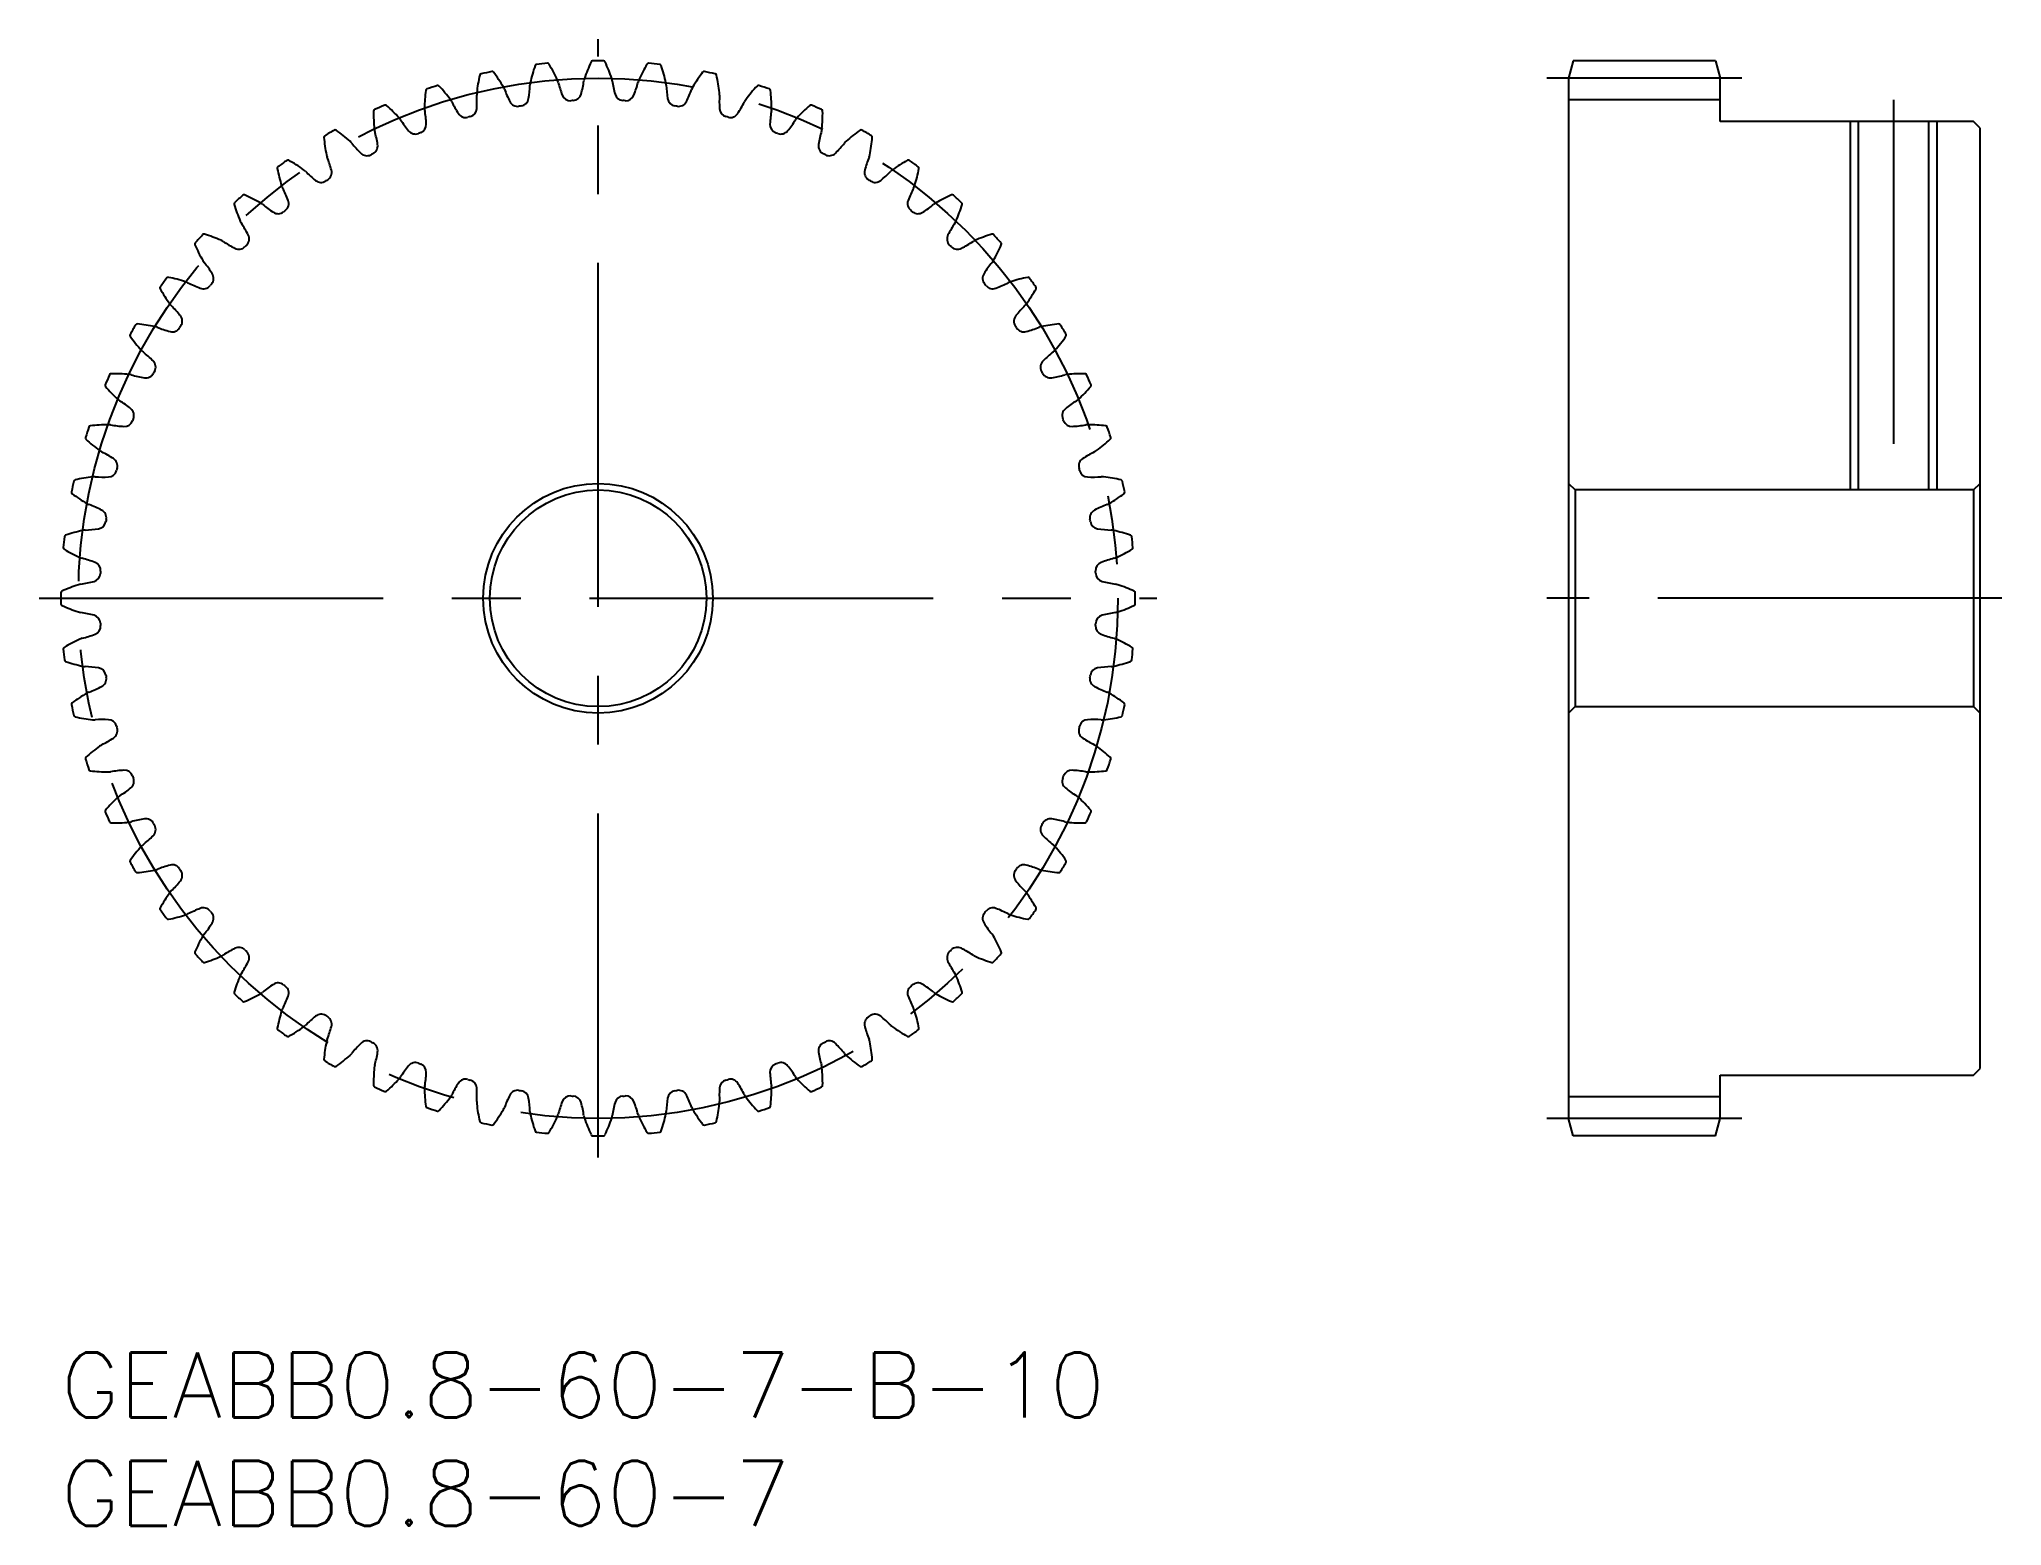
# Model space of a CAD drawing. Extents: x -1 to 89.6, y -8 to 60.6.
import ezdxf

# ---------------------------------------------------------------- set-up
doc = ezdxf.new("R2010")
doc.units = 0
doc.header["$LTSCALE"] = 0.5
doc.linetypes.add('CENTER', pattern=[50.8, 31.75, -6.35, 6.35, -6.35])
for name, color, linetype in [('MSM_CENTER', 1, 'CENTER'), ('MSM_CONTINUOUS', 7, 'CONTINUOUS'), ('MSM_NARROW', 5, 'CONTINUOUS'), ('MSM_PART_NUMBER', 7, 'CONTINUOUS')]:
    doc.layers.add(name, color=color, linetype=linetype)
doc.styles.get("Standard").update_dxf_attribs({"font": 'txt.shx', "height": 3, "bigfont": 'bigfont.shx'})

# ---------------------------------------------------------------- blocks, each defined once
blk = doc.blocks.new('*U2')
at = {"layer": 'MSM_PART_NUMBER'}
blk.add_text('GEABB0.8-60-7-B-10', height=3, dxfattribs=at).set_placement((0, -3))
blk = doc.blocks.new('*U3')
at = {"layer": 'MSM_PART_NUMBER'}
blk.add_text('GEABB0.8-60-7', height=3, dxfattribs=at).set_placement((0, -8))

msp = doc.modelspace()

# ---------------------------------------------------------------- linework, layer by layer
at = {"layer": 'MSM_CENTER'}
for p, q in [((24.8, 9), (24.8, 60.6)), ((77.6, 58.8), (68.6, 58.8)), ((84.6, 57.8), (84.6, 38.8)), ((-1, 34.8), (50.6, 34.8)), ((89.6, 34.8), (68.6, 34.8)), ((77.6, 10.8), (68.6, 10.8))]:
    msp.add_line(p, q, dxfattribs=at)
msp.add_circle((24.8, 34.8), 24, dxfattribs=at)
at = {"layer": 'MSM_CONTINUOUS'}
for p, q in [((69.814, 59.6), (69.6, 58.8)), ((76.386, 59.6), (69.814, 59.6)), ((76.386, 59.6), (76.6, 58.8)), ((69.6, 58.8), (69.6, 10.8)), ((76.6, 56.8), (76.6, 58.8)), ((76.6, 57.8), (69.6, 57.8)), ((88.3, 56.8), (76.6, 56.8)), ((82.979, 56.8), (82.979, 39.8)), ((86.221, 56.8), (86.221, 39.8)), ((88.6, 56.5), (88.3, 56.8)), ((88.6, 13.1), (88.6, 56.5)), ((69.6, 40.1), (69.9, 39.8)), ((88.3, 39.8), (88.6, 40.1)), ((69.9, 39.8), (69.9, 29.8)), ((88.3, 39.8), (69.9, 39.8)), ((88.3, 39.8), (88.3, 29.8)), ((69.9, 29.8), (69.6, 29.5)), ((69.9, 29.8), (88.3, 29.8)), ((88.6, 29.5), (88.3, 29.8)), ((76.6, 10.8), (76.6, 12.8)), ((76.6, 12.8), (88.3, 12.8)), ((88.3, 12.8), (88.6, 13.1)), ((76.6, 11.8), (69.6, 11.8)), ((69.814, 10), (69.6, 10.8)), ((76.386, 10), (69.814, 10)), ((76.386, 10), (76.6, 10.8))]:
    msp.add_line(p, q, dxfattribs=at)
for radius in [5.3, 5]:
    msp.add_circle((24.8, 34.8), radius, dxfattribs=at)
for centre, radius, start, end in [((26.649, 57.288), 7.5, 167.24789, 173.5), ((19.412, 58.926), 0.08, 102.58902, 167.24789), ((24.8, 34.8), 24.8, 101.41098, 102.58902), ((19.909, 59.031), 0.08, 36.75211, 101.41098), ((13.964, 54.592), 7.5, 30.5, 36.75211), ((28.99, 56.971), 7.5, 161.24789, 167.5), ((21.963, 59.357), 0.08, 96.58902, 161.24788), ((24.8, 34.8), 24.8, 95.41098, 96.58902), ((22.469, 59.41), 0.08, 30.75211, 95.41098), ((16.092, 55.616), 7.5, 24.5, 30.75211), ((31.284, 56.412), 7.5, 155.24789, 161.5), ((24.546, 59.519), 0.08, 90.58902, 155.24788), ((24.8, 34.8), 24.8, 89.41098, 90.58902), ((25.054, 59.519), 0.08, 24.75211, 89.41098), ((18.316, 56.412), 7.5, 18.5, 24.75211), ((33.508, 55.616), 7.5, 149.24789, 155.5), ((27.131, 59.41), 0.08, 84.58902, 149.24789), ((24.8, 34.8), 24.8, 83.41098, 84.58902), ((27.637, 59.357), 0.08, 18.75211, 83.41098), ((20.61, 56.971), 7.5, 12.5, 18.75211), ((35.636, 54.592), 7.5, 143.24789, 149.5), ((29.691, 59.031), 0.08, 78.58902, 143.24789), ((24.8, 34.8), 24.8, 77.41098, 78.58902), ((30.188, 58.926), 0.08, 12.75211, 77.41098), ((22.951, 57.288), 7.5, 6.5, 12.75211), ((24.288, 57.358), 7.5, 173.24789, 179.5), ((16.92, 58.23), 0.08, 108.58902, 173.24789), ((24.8, 34.8), 24.8, 107.41098, 108.58902), ((17.403, 58.387), 0.08, 42.75211, 107.41098), ((11.955, 53.351), 7.5, 36.5, 42.75211), ((19.856, 58.062), 0.662, 173.5, 183.35155), ((13.204, 57.679), 6, 357.31884, 3.28727), ((19.856, 58.062), 0.662, 20.64845, 30.5), ((26.088, 60.418), 6, 200.71273, 206.68116), ((15.659, 58.766), 6, 351.31884, 357.28727), ((22.314, 58.451), 0.662, 167.5, 177.35155), ((22.314, 58.451), 0.662, 14.64845, 24.5), ((28.758, 60.143), 6, 194.71273, 200.68116), ((23.519, 58.165), 0.4, 200.68116, 273.13759), ((23.631, 58.171), 0.4, 272.86242, 345.31884), ((18.214, 59.59), 6, 345.31884, 351.28727), ((24.8, 58.582), 0.662, 161.5, 171.35155), ((24.8, 58.582), 0.662, 8.64845, 18.5), ((31.386, 59.59), 6, 188.71273, 194.68116), ((25.969, 58.171), 0.4, 194.68116, 267.13759), ((26.081, 58.165), 0.4, 266.86238, 339.31884), ((20.842, 60.143), 6, 339.31884, 345.28727), ((27.286, 58.451), 0.662, 155.5, 165.35155), ((27.286, 58.451), 0.662, 2.64845, 12.5), ((33.941, 58.766), 6, 182.71273, 188.68116), ((23.512, 60.418), 6, 333.31884, 339.28727), ((29.744, 58.062), 0.662, 149.5, 159.35155), ((36.396, 57.679), 6, 176.71273, 182.68116), ((29.744, 58.062), 0.662, 356.64845, 6.5), ((37.645, 53.351), 7.5, 137.24789, 143.5), ((32.197, 58.387), 0.08, 72.58902, 137.24789), ((24.8, 34.8), 24.8, 71.41098, 72.58902), ((32.68, 58.23), 0.08, 6.75211, 71.41098), ((25.312, 57.358), 7.5, 0.5, 6.75211), ((21.933, 57.181), 7.5, 179.24789, 185.5), ((14.514, 57.278), 0.08, 114.58902, 179.24789), ((24.8, 34.8), 24.8, 113.41098, 114.58902), ((14.978, 57.485), 0.08, 48.75211, 113.41098), ((10.086, 51.906), 7.5, 42.5, 48.75211), ((17.451, 57.418), 0.662, 179.5, 189.35155), ((10.876, 56.342), 6, 3.31884, 9.28727), ((17.451, 57.418), 0.662, 26.64845, 36.5), ((23.403, 60.412), 6, 206.71273, 212.68116), ((18.689, 57.388), 0.4, 212.68116, 285.13754), ((18.798, 57.417), 0.4, 284.86242, 357.31884), ((21.084, 57.903), 0.4, 206.68116, 279.13754), ((24.8, 34.8), 23, 98.86241, 99.13759), ((21.195, 57.921), 0.4, 278.86242, 351.31884), ((24.8, 34.8), 23, 92.86241, 93.13759), ((24.8, 34.8), 23, 86.86241, 87.13759), ((28.405, 57.921), 0.4, 188.68116, 261.13759), ((24.8, 34.8), 23, 80.86241, 81.13759), ((28.516, 57.903), 0.4, 260.86238, 333.31884), ((30.802, 57.417), 0.4, 182.68116, 255.13759), ((30.911, 57.388), 0.4, 254.86238, 327.31884), ((26.197, 60.412), 6, 327.31884, 333.28727), ((32.149, 57.418), 0.662, 143.5, 153.35155), ((38.724, 56.342), 6, 170.71273, 176.68116), ((32.149, 57.418), 0.662, 350.64845, 0.5), ((39.514, 51.906), 7.5, 131.24789, 137.5), ((34.622, 57.485), 0.08, 66.58902, 131.24789), ((24.8, 34.8), 24.8, 65.41098, 66.58902), ((35.086, 57.278), 0.08, 0.75211, 65.41098), ((27.667, 57.181), 7.5, 354.5, 0.75211), ((24.8, 34.8), 24.8, 119.41098, 120.58902), ((12.661, 56.334), 0.08, 54.75211, 119.41098), ((8.379, 50.274), 7.5, 48.5, 54.75211), ((15.127, 56.526), 0.662, 185.5, 195.35155), ((8.701, 54.768), 6, 9.31884, 15.28727), ((15.127, 56.526), 0.662, 32.64845, 42.5), ((20.733, 60.126), 6, 212.71273, 218.68116), ((16.362, 56.626), 0.4, 218.68116, 291.13754), ((24.8, 34.8), 23, 110.86241, 111.13759), ((16.467, 56.666), 0.4, 290.86242, 3.31884), ((24.8, 34.8), 23, 104.86241, 105.13759), ((24.8, 34.8), 23, 74.86241, 75.13759), ((33.133, 56.666), 0.4, 176.68116, 249.13763), ((24.8, 34.8), 23, 68.86241, 69.13758), ((33.238, 56.626), 0.4, 248.86238, 321.31884), ((28.867, 60.126), 6, 321.31884, 327.28727), ((34.473, 56.526), 0.662, 137.5, 147.35155), ((40.899, 54.768), 6, 164.71273, 170.68116), ((34.473, 56.526), 0.662, 344.64845, 354.5), ((41.221, 50.274), 7.5, 125.24789, 131.5), ((36.939, 56.334), 0.08, 60.58902, 125.24789), ((24.8, 34.8), 24.8, 59.41098, 60.58902), ((12.221, 56.08), 0.08, 120.58902, 185.24789), ((19.609, 56.759), 7.5, 185.24789, 191.5), ((12.909, 55.395), 0.662, 38.64845, 48.5), ((18.108, 59.562), 6, 218.71273, 224.68116), ((14.127, 55.624), 0.4, 224.68116, 297.13754), ((24.8, 34.8), 23, 116.86241, 117.13759), ((14.227, 55.675), 0.4, 296.8624, 9.31884), ((35.373, 55.675), 0.4, 170.68116, 243.13759), ((24.8, 34.8), 23, 62.86241, 63.13759), ((35.473, 55.624), 0.4, 242.86238, 315.31884), ((31.492, 59.562), 6, 315.31884, 321.28727), ((36.691, 55.395), 0.662, 131.5, 141.35155), ((29.991, 56.759), 7.5, 348.5, 354.75211), ((37.379, 56.08), 0.08, 354.75211, 59.41098), ((10.065, 54.648), 0.08, 126.58902, 191.24789), ((17.343, 56.096), 7.5, 191.24789, 197.5), ((24.8, 34.8), 24.8, 125.41098, 126.58902), ((10.476, 54.947), 0.08, 60.75211, 125.41098), ((6.851, 48.473), 7.5, 54.5, 60.75211), ((10.822, 54.04), 0.662, 44.64845, 54.5), ((15.557, 58.727), 6, 224.71273, 230.68116), ((12.909, 55.395), 0.662, 191.5, 201.35155), ((6.702, 52.976), 6, 15.31884, 21.28727), ((12.103, 54.455), 0.4, 302.8624, 15.31884), ((37.497, 54.455), 0.4, 164.68116, 237.13759), ((42.898, 52.976), 6, 158.71273, 164.68116), ((36.691, 55.395), 0.662, 338.64845, 348.5), ((34.043, 58.727), 6, 309.31884, 315.28727), ((38.778, 54.04), 0.662, 125.5, 135.35155), ((42.749, 48.473), 7.5, 119.24789, 125.5), ((39.124, 54.947), 0.08, 54.58902, 119.24789), ((24.8, 34.8), 24.8, 53.41098, 54.58902), ((32.257, 56.096), 7.5, 342.5, 348.75211), ((39.535, 54.648), 0.08, 348.75211, 53.41098), ((10.822, 54.04), 0.662, 197.5, 207.35155), ((4.901, 50.985), 6, 21.31884, 27.28727), ((12.008, 54.394), 0.4, 230.68116, 303.13754), ((24.8, 34.8), 23, 122.86241, 123.13759), ((24.8, 34.8), 23, 56.86241, 57.13759), ((37.592, 54.394), 0.4, 236.86238, 309.31884), ((44.699, 50.985), 6, 152.71273, 158.68116), ((38.778, 54.04), 0.662, 332.64845, 342.5), ((8.071, 53), 0.08, 132.58902, 197.24789), ((15.157, 55.2), 7.5, 197.24789, 203.5), ((24.8, 34.8), 24.8, 131.41098, 132.58902), ((8.449, 53.34), 0.08, 66.75211, 131.41098), ((5.52, 46.522), 7.5, 60.5, 66.75211), ((8.887, 52.473), 0.662, 50.64845, 60.5), ((13.106, 57.629), 6, 230.71273, 236.68116), ((10.03, 52.95), 0.4, 236.68116, 309.13754), ((24.8, 34.8), 23, 128.86241, 129.13759), ((10.118, 53.021), 0.4, 308.86242, 21.31884), ((39.482, 53.021), 0.4, 158.68116, 231.13763), ((24.8, 34.8), 23, 50.86241, 51.13758), ((39.57, 52.95), 0.4, 230.86238, 303.31884), ((36.494, 57.629), 6, 303.31884, 309.28727), ((40.713, 52.473), 0.662, 119.5, 129.35155), ((44.08, 46.522), 7.5, 113.24789, 119.5), ((41.151, 53.34), 0.08, 48.58902, 113.24789), ((24.8, 34.8), 24.8, 47.41098, 48.58902), ((34.443, 55.2), 7.5, 336.5, 342.75211), ((41.529, 53), 0.08, 342.75211, 47.41098), ((8.887, 52.473), 0.662, 203.5, 213.35155), ((3.318, 48.816), 6, 27.31884, 33.28727), ((46.282, 48.816), 6, 146.71273, 152.68116), ((40.713, 52.473), 0.662, 326.64845, 336.5), ((6.26, 51.151), 0.08, 138.58902, 203.24789), ((13.078, 54.08), 7.5, 203.24789, 209.5), ((24.8, 34.8), 24.8, 137.41098, 138.58902), ((6.6, 51.529), 0.08, 72.75211, 137.41098), ((4.4, 44.443), 7.5, 66.5, 72.75211), ((7.127, 50.713), 0.662, 56.64845, 66.5), ((10.784, 56.282), 6, 236.71273, 242.68116), ((8.214, 51.307), 0.4, 242.68116, 315.13754), ((24.8, 34.8), 23, 134.86241, 135.13759), ((8.293, 51.386), 0.4, 314.86243, 27.31884), ((41.307, 51.386), 0.4, 152.68116, 225.13763), ((24.8, 34.8), 23, 44.86241, 45.13758), ((41.386, 51.307), 0.4, 224.86238, 297.31884), ((38.816, 56.282), 6, 297.31884, 303.28727), ((42.473, 50.713), 0.662, 113.5, 123.35155), ((45.2, 44.443), 7.5, 107.24789, 113.5), ((43, 51.529), 0.08, 42.58902, 107.24789), ((36.522, 54.08), 7.5, 330.5, 336.75211), ((24.8, 34.8), 24.8, 41.41098, 42.58902), ((43.34, 51.151), 0.08, 336.75211, 41.41098), ((7.127, 50.713), 0.662, 209.5, 219.35155), ((1.971, 46.494), 6, 33.31884, 39.28727), ((47.629, 46.494), 6, 140.71273, 146.68116), ((42.473, 50.713), 0.662, 320.64845, 330.5), ((4.653, 49.124), 0.08, 144.58902, 209.24789), ((11.127, 52.749), 7.5, 209.24789, 215.5), ((24.8, 34.8), 24.8, 143.41098, 144.58902), ((4.952, 49.535), 0.08, 78.75211, 143.41098), ((3.504, 42.257), 7.5, 72.5, 78.75211), ((5.56, 48.778), 0.662, 62.64845, 72.5), ((8.615, 54.699), 6, 242.71273, 248.68116), ((6.579, 49.482), 0.4, 248.68116, 321.13759), ((24.8, 34.8), 23, 140.86241, 141.13759), ((6.65, 49.57), 0.4, 320.86243, 33.31884), ((42.95, 49.57), 0.4, 146.68116, 219.13763), ((24.8, 34.8), 23, 38.86241, 39.13758), ((43.021, 49.482), 0.4, 218.86238, 291.31884), ((40.985, 54.699), 6, 291.31884, 297.28727), ((44.04, 48.778), 0.662, 107.5, 117.35155), ((46.096, 42.257), 7.5, 101.24789, 107.5), ((38.473, 52.749), 7.5, 324.5, 330.75211), ((44.648, 49.535), 0.08, 36.58902, 101.24789), ((24.8, 34.8), 24.8, 35.41098, 36.58902), ((44.947, 49.124), 0.08, 330.75211, 35.41098), ((5.56, 48.778), 0.662, 215.5, 225.35155), ((0.873, 44.043), 6, 39.31884, 45.28727), ((48.727, 44.043), 6, 134.71273, 140.68116), ((44.04, 48.778), 0.662, 314.64845, 324.5), ((24.8, 34.8), 24.8, 149.41098, 150.58902), ((3.52, 47.379), 0.08, 84.75211, 149.41098), ((2.841, 39.991), 7.5, 78.5, 84.75211), ((4.205, 46.691), 0.662, 68.64845, 78.5), ((6.624, 52.898), 6, 248.71273, 254.68116), ((5.145, 47.497), 0.4, 254.68116, 327.13754), ((24.8, 34.8), 23, 146.86241, 147.13759), ((5.206, 47.592), 0.4, 326.8624, 39.31884), ((44.394, 47.592), 0.4, 140.68116, 213.13763), ((24.8, 34.8), 23, 32.86241, 33.13758), ((44.455, 47.497), 0.4, 212.86238, 285.31884), ((42.976, 52.898), 6, 285.31884, 291.28727), ((45.395, 46.691), 0.662, 101.5, 111.35155), ((46.759, 39.991), 7.5, 95.24789, 101.5), ((46.08, 47.379), 0.08, 30.58902, 95.24789), ((24.8, 34.8), 24.8, 29.41098, 30.58902), ((3.266, 46.939), 0.08, 150.58902, 215.24789), ((9.326, 51.221), 7.5, 215.24789, 221.5), ((4.205, 46.691), 0.662, 221.5, 231.35155), ((45.395, 46.691), 0.662, 308.64845, 318.5), ((40.274, 51.221), 7.5, 318.5, 324.75211), ((46.334, 46.939), 0.08, 324.75211, 29.41098), ((0.038, 41.492), 6, 45.31884, 51.28727), ((3.976, 45.473), 0.4, 332.86243, 45.31884), ((45.624, 45.473), 0.4, 134.68116, 207.13763), ((49.562, 41.492), 6, 128.71273, 134.68116), ((2.115, 44.622), 0.08, 156.58902, 221.24789), ((24.8, 34.8), 24.8, 155.41098, 156.58902), ((7.694, 49.514), 7.5, 221.24789, 227.5), ((2.322, 45.086), 0.08, 90.75211, 155.41098), ((2.419, 37.667), 7.5, 84.5, 90.75211), ((3.074, 44.473), 0.662, 74.64845, 84.5), ((4.832, 50.899), 6, 254.71273, 260.68116), ((3.925, 45.373), 0.4, 260.68116, 333.13759), ((24.8, 34.8), 23, 152.86241, 153.13759), ((24.8, 34.8), 23, 26.86241, 27.13758), ((45.675, 45.373), 0.4, 206.86238, 279.31884), ((44.768, 50.899), 6, 279.31884, 285.28727), ((46.526, 44.473), 0.662, 95.5, 105.35155), ((47.181, 37.667), 7.5, 89.24789, 95.5), ((41.906, 49.514), 7.5, 312.5, 318.75211), ((47.278, 45.086), 0.08, 24.58902, 89.24789), ((24.8, 34.8), 24.8, 23.41098, 24.58902), ((47.485, 44.622), 0.08, 318.75211, 23.41098), ((3.074, 44.473), 0.662, 227.5, 237.35155), ((-0.526, 38.867), 6, 51.31884, 57.28727), ((2.974, 43.238), 0.4, 338.86243, 51.31884), ((46.626, 43.238), 0.4, 128.68116, 201.13759), ((50.126, 38.867), 6, 122.71273, 128.68116), ((46.526, 44.473), 0.662, 302.64845, 312.5), ((24.8, 34.8), 24.8, 161.41098, 162.58902), ((1.37, 42.68), 0.08, 96.75211, 161.41098), ((2.242, 35.312), 7.5, 90.5, 96.75211), ((2.182, 42.149), 0.662, 80.64845, 90.5), ((3.258, 48.724), 6, 260.71273, 266.68116), ((2.934, 43.133), 0.4, 266.68116, 339.13759), ((24.8, 34.8), 23, 158.86241, 159.13759), ((24.8, 34.8), 23, 20.86241, 21.13759), ((46.666, 43.133), 0.4, 200.86238, 273.31884), ((46.342, 48.724), 6, 273.31884, 279.28727), ((47.418, 42.149), 0.662, 89.5, 99.35155), ((47.358, 35.312), 7.5, 83.24789, 89.5), ((48.23, 42.68), 0.08, 18.58902, 83.24789), ((24.8, 34.8), 24.8, 17.41098, 18.58902), ((1.213, 42.197), 0.08, 162.58902, 227.24789), ((6.249, 47.645), 7.5, 227.24789, 233.5), ((43.351, 47.645), 7.5, 306.5, 312.75211), ((48.387, 42.197), 0.08, 312.75211, 17.41098), ((2.182, 42.149), 0.662, 233.5, 243.35155), ((-0.812, 36.197), 6, 57.31884, 63.28727), ((2.212, 40.911), 0.4, 344.86243, 57.31884), ((24.8, 34.8), 23, 164.86241, 165.13759), ((47.388, 40.911), 0.4, 122.68116, 195.13759), ((24.8, 34.8), 23, 14.86241, 15.13759), ((50.412, 36.197), 6, 116.71273, 122.68116), ((47.418, 42.149), 0.662, 296.64845, 306.5), ((24.8, 34.8), 24.8, 167.41098, 168.58902), ((0.674, 40.188), 0.08, 102.75211, 167.41098), ((2.312, 32.951), 7.5, 96.5, 102.75211), ((1.538, 39.744), 0.662, 86.64845, 96.5), ((1.921, 46.396), 6, 266.71273, 272.68116), ((2.183, 40.802), 0.4, 272.68116, 345.13759), ((47.417, 40.802), 0.4, 194.86238, 267.31884), ((47.679, 46.396), 6, 267.31884, 273.28727), ((48.062, 39.744), 0.662, 83.5, 93.35155), ((47.288, 32.951), 7.5, 77.24789, 83.5), ((48.926, 40.188), 0.08, 12.58902, 77.24789), ((24.8, 34.8), 24.8, 11.41098, 12.58902), ((0.569, 39.691), 0.08, 168.58902, 233.24789), ((5.008, 45.636), 7.5, 233.24789, 239.5), ((1.538, 39.744), 0.662, 239.5, 249.35155), ((-0.818, 33.512), 6, 63.31884, 69.28727), ((50.418, 33.512), 6, 110.71273, 116.68116), ((48.062, 39.744), 0.662, 290.64845, 300.5), ((44.592, 45.636), 7.5, 300.5, 306.75211), ((49.031, 39.691), 0.08, 306.75211, 11.41098), ((1.679, 38.405), 0.4, 278.68116, 351.13754), ((1.697, 38.516), 0.4, 350.86243, 63.31884), ((24.8, 34.8), 23, 170.86241, 171.13759), ((47.903, 38.516), 0.4, 116.68116, 189.13759), ((24.8, 34.8), 23, 8.86241, 9.13759), ((47.921, 38.405), 0.4, 188.86238, 261.31884), ((24.8, 34.8), 24.8, 173.41098, 174.58902), ((0.243, 37.637), 0.08, 108.75211, 173.41098), ((2.629, 30.61), 7.5, 102.5, 108.75211), ((1.149, 37.286), 0.662, 92.64845, 102.5), ((0.834, 43.941), 6, 272.71273, 278.68116), ((48.766, 43.941), 6, 261.31884, 267.28727), ((48.451, 37.286), 0.662, 77.5, 87.35155), ((46.971, 30.61), 7.5, 71.24789, 77.5), ((49.357, 37.637), 0.08, 6.58902, 71.24789), ((24.8, 34.8), 24.8, 5.41098, 6.58902), ((0.19, 37.131), 0.08, 174.58902, 239.24789), ((3.984, 43.508), 7.5, 239.24789, 245.5), ((1.149, 37.286), 0.662, 245.5, 255.35155), ((-0.543, 30.842), 6, 69.31884, 75.28727), ((1.435, 36.081), 0.4, 356.86243, 69.31884), ((48.165, 36.081), 0.4, 110.68116, 183.13759), ((50.143, 30.842), 6, 104.71273, 110.68116), ((48.451, 37.286), 0.662, 284.64845, 294.5), ((45.616, 43.508), 7.5, 294.5, 300.75211), ((49.41, 37.131), 0.08, 300.75211, 5.41098), ((3.188, 28.316), 7.5, 108.5, 114.75211), ((1.018, 34.8), 0.662, 98.64845, 108.5), ((0.01, 41.386), 6, 278.71273, 284.68116), ((1.429, 35.969), 0.4, 284.68116, 357.13754), ((24.8, 34.8), 23, 176.86241, 177.13759), ((24.8, 34.8), 23, 2.86241, 3.13759), ((48.171, 35.969), 0.4, 182.86238, 255.31884), ((49.59, 41.386), 6, 255.31884, 261.28727), ((48.582, 34.8), 0.662, 71.5, 81.35155), ((46.412, 28.316), 7.5, 65.24789, 71.5), ((24.8, 34.8), 24.8, 179.41098, 180.58902), ((0.081, 35.054), 0.08, 114.75211, 179.41098), ((0.081, 34.546), 0.08, 180.58902, 245.24789), ((3.188, 41.284), 7.5, 245.24789, 251.5), ((46.412, 41.284), 7.5, 288.5, 294.75211), ((49.519, 35.054), 0.08, 0.58902, 65.24789), ((49.519, 34.546), 0.08, 294.75211, 359.41098), ((24.8, 34.8), 24.8, 359.41098, 0.58902), ((1.018, 34.8), 0.662, 251.5, 261.35155), ((0.01, 28.214), 6, 75.31884, 81.28727), ((1.429, 33.631), 0.4, 2.86243, 75.31884), ((1.435, 33.519), 0.4, 290.68116, 3.13754), ((24.8, 34.8), 23, 182.86241, 183.13759), ((48.165, 33.519), 0.4, 176.86238, 249.31884), ((24.8, 34.8), 23, 356.86241, 357.13759), ((48.171, 33.631), 0.4, 104.68116, 177.13759), ((49.59, 28.214), 6, 98.71273, 104.68116), ((48.582, 34.8), 0.662, 278.64845, 288.5), ((3.984, 26.092), 7.5, 114.5, 120.75211), ((1.149, 32.314), 0.662, 104.64845, 114.5), ((-0.543, 38.758), 6, 284.71273, 290.68116), ((50.143, 38.758), 6, 249.31884, 255.28727), ((48.451, 32.314), 0.662, 65.5, 75.35155), ((45.616, 26.092), 7.5, 59.24789, 65.5), ((0.19, 32.469), 0.08, 120.75211, 185.41098), ((24.8, 34.8), 24.8, 185.41098, 186.58902), ((0.243, 31.963), 0.08, 186.58902, 251.24789), ((2.629, 38.99), 7.5, 251.24789, 257.5), ((46.971, 38.99), 7.5, 282.5, 288.75211), ((49.357, 31.963), 0.08, 288.75211, 353.41098), ((24.8, 34.8), 24.8, 353.41098, 354.58902), ((49.41, 32.469), 0.08, 354.58902, 59.24789), ((1.149, 32.314), 0.662, 257.5, 267.35155), ((0.834, 25.659), 6, 81.31884, 87.28727), ((1.679, 31.195), 0.4, 8.86243, 81.31884), ((1.697, 31.084), 0.4, 296.68116, 9.13754), ((24.8, 34.8), 23, 188.86241, 189.13759), ((47.903, 31.084), 0.4, 170.86238, 243.31884), ((24.8, 34.8), 23, 350.86241, 351.13758), ((47.921, 31.195), 0.4, 98.68116, 171.13763), ((48.766, 25.659), 6, 92.71273, 98.68116), ((48.451, 32.314), 0.662, 272.64845, 282.5), ((0.569, 29.909), 0.08, 126.75211, 191.41098), ((5.008, 23.964), 7.5, 120.5, 126.75211), ((1.538, 29.856), 0.662, 110.64845, 120.5), ((-0.818, 36.088), 6, 290.71273, 296.68116), ((50.418, 36.088), 6, 243.31884, 249.28727), ((48.062, 29.856), 0.662, 59.5, 69.35155), ((44.592, 23.964), 7.5, 53.24789, 59.5), ((49.031, 29.909), 0.08, 348.58902, 53.24789), ((24.8, 34.8), 24.8, 191.41098, 192.58902), ((0.674, 29.412), 0.08, 192.58902, 257.24789), ((2.312, 36.649), 7.5, 257.24789, 263.5), ((1.538, 29.856), 0.662, 263.5, 273.35155), ((1.921, 23.204), 6, 87.31884, 93.28727), ((2.183, 28.798), 0.4, 14.86244, 87.31884), ((47.417, 28.798), 0.4, 92.68116, 165.13763), ((47.679, 23.204), 6, 86.71273, 92.68116), ((48.062, 29.856), 0.662, 266.64845, 276.5), ((47.288, 36.649), 7.5, 276.5, 282.75211), ((48.926, 29.412), 0.08, 282.75211, 347.41098), ((24.8, 34.8), 24.8, 347.41098, 348.58902), ((-0.812, 33.403), 6, 296.71273, 302.68116), ((2.212, 28.689), 0.4, 302.68116, 15.13759), ((24.8, 34.8), 23, 194.86241, 195.13759), ((47.388, 28.689), 0.4, 164.86245, 237.31884), ((24.8, 34.8), 23, 344.86241, 345.13758), ((50.412, 33.403), 6, 237.31884, 243.28727), ((1.213, 27.403), 0.08, 132.75211, 197.41098), ((24.8, 34.8), 24.8, 197.41098, 198.58902), ((6.249, 21.955), 7.5, 126.5, 132.75211), ((2.182, 27.451), 0.662, 116.64845, 126.5), ((47.418, 27.451), 0.662, 53.5, 63.35155), ((43.351, 21.955), 7.5, 47.24789, 53.5), ((24.8, 34.8), 24.8, 341.41098, 342.58902), ((48.387, 27.403), 0.08, 342.58902, 47.24789), ((1.37, 26.92), 0.08, 198.58902, 263.24789), ((2.242, 34.288), 7.5, 263.24789, 269.5), ((2.182, 27.451), 0.662, 269.5, 279.35155), ((3.258, 20.876), 6, 93.31884, 99.28727), ((2.934, 26.467), 0.4, 20.86244, 93.31884), ((2.974, 26.362), 0.4, 308.68116, 21.13759), ((24.8, 34.8), 23, 200.86241, 201.13759), ((46.626, 26.362), 0.4, 158.86245, 231.31884), ((24.8, 34.8), 23, 338.86241, 339.13758), ((46.666, 26.467), 0.4, 86.68116, 159.13763), ((46.342, 20.876), 6, 80.71273, 86.68116), ((47.418, 27.451), 0.662, 260.64845, 270.5), ((47.358, 34.288), 7.5, 270.5, 276.75211), ((48.23, 26.92), 0.08, 276.75211, 341.41098), ((7.694, 20.086), 7.5, 132.5, 138.75211), ((3.074, 25.127), 0.662, 122.64845, 132.5), ((-0.526, 30.733), 6, 302.71273, 308.68116), ((50.126, 30.733), 6, 231.31884, 237.28727), ((46.526, 25.127), 0.662, 47.5, 57.35155), ((41.906, 20.086), 7.5, 41.24789, 47.5), ((2.115, 24.978), 0.08, 138.75211, 203.41098), ((24.8, 34.8), 24.8, 203.41098, 204.58902), ((2.322, 24.514), 0.08, 204.58902, 269.24789), ((2.419, 31.933), 7.5, 269.24789, 275.5), ((3.074, 25.127), 0.662, 275.5, 285.35155), ((4.832, 18.701), 6, 99.31884, 105.28727), ((3.925, 24.227), 0.4, 26.86244, 99.31884), ((45.675, 24.227), 0.4, 80.68116, 153.13763), ((44.768, 18.701), 6, 74.71273, 80.68116), ((46.526, 25.127), 0.662, 254.64845, 264.5), ((47.181, 31.933), 7.5, 264.5, 270.75211), ((47.278, 24.514), 0.08, 270.75211, 335.41098), ((24.8, 34.8), 24.8, 335.41098, 336.58902), ((47.485, 24.978), 0.08, 336.58902, 41.24789), ((0.038, 28.108), 6, 308.71273, 314.68116), ((3.976, 24.127), 0.4, 314.68116, 27.13759), ((24.8, 34.8), 23, 206.86241, 207.13759), ((45.624, 24.127), 0.4, 152.86245, 225.31884), ((24.8, 34.8), 23, 332.86241, 333.13758), ((49.562, 28.108), 6, 225.31884, 231.28727), ((3.266, 22.661), 0.08, 144.75211, 209.41098), ((9.326, 18.379), 7.5, 138.5, 144.75211), ((4.205, 22.909), 0.662, 128.64845, 138.5), ((45.395, 22.909), 0.662, 41.5, 51.35155), ((40.274, 18.379), 7.5, 35.24789, 41.5), ((46.334, 22.661), 0.08, 330.58902, 35.24789), ((24.8, 34.8), 24.8, 209.41098, 210.58902), ((3.52, 22.221), 0.08, 210.58902, 275.24789), ((2.841, 29.609), 7.5, 275.24789, 281.5), ((4.205, 22.909), 0.662, 281.5, 291.35155), ((6.624, 16.702), 6, 105.31884, 111.28727), ((5.145, 22.103), 0.4, 32.86244, 105.31884), ((0.873, 25.557), 6, 314.71273, 320.68116), ((24.8, 34.8), 23, 212.86241, 213.13759), ((5.206, 22.008), 0.4, 320.68116, 33.13754), ((44.394, 22.008), 0.4, 146.86245, 219.31884), ((24.8, 34.8), 23, 326.86241, 327.13758), ((48.727, 25.557), 6, 219.31884, 225.28727), ((44.455, 22.103), 0.4, 74.68116, 147.13763), ((42.976, 16.702), 6, 68.71273, 74.68116), ((45.395, 22.909), 0.662, 248.64845, 258.5), ((46.759, 29.609), 7.5, 258.5, 264.75211), ((46.08, 22.221), 0.08, 264.75211, 329.41098), ((24.8, 34.8), 24.8, 329.41098, 330.58902), ((11.127, 16.851), 7.5, 144.5, 150.75211), ((5.56, 20.822), 0.662, 134.64845, 144.5), ((44.04, 20.822), 0.662, 35.5, 45.35155), ((38.473, 16.851), 7.5, 29.24789, 35.5), ((4.653, 20.476), 0.08, 150.75211, 215.41098), ((24.8, 34.8), 24.8, 215.41098, 216.58902), ((4.952, 20.065), 0.08, 216.58902, 281.24789), ((3.504, 27.343), 7.5, 281.24789, 287.5), ((5.56, 20.822), 0.662, 287.5, 297.35155), ((8.615, 14.901), 6, 111.31884, 117.28727), ((6.579, 20.118), 0.4, 38.86244, 111.31884), ((24.8, 34.8), 23, 218.86241, 219.13759), ((6.65, 20.03), 0.4, 326.68116, 39.13754), ((42.95, 20.03), 0.4, 140.86245, 213.31884), ((24.8, 34.8), 23, 320.86241, 321.13758), ((43.021, 20.118), 0.4, 68.68116, 141.13763), ((40.985, 14.901), 6, 62.71273, 68.68116), ((44.04, 20.822), 0.662, 242.64845, 252.5), ((46.096, 27.343), 7.5, 252.5, 258.75211), ((44.648, 20.065), 0.08, 258.75211, 323.41098), ((24.8, 34.8), 24.8, 323.41098, 324.58902), ((44.947, 20.476), 0.08, 324.58902, 29.24789), ((13.078, 15.52), 7.5, 150.5, 156.75211), ((7.127, 18.887), 0.662, 140.64845, 150.5), ((1.971, 23.106), 6, 320.71273, 326.68116), ((47.629, 23.106), 6, 213.31884, 219.28727), ((42.473, 18.887), 0.662, 29.5, 39.35155), ((36.522, 15.52), 7.5, 23.24789, 29.5), ((6.26, 18.449), 0.08, 156.75211, 221.41098), ((24.8, 34.8), 24.8, 221.41098, 222.58902), ((4.4, 25.157), 7.5, 287.24789, 293.5), ((7.127, 18.887), 0.662, 293.5, 303.35155), ((10.784, 13.318), 6, 117.31884, 123.28727), ((8.214, 18.293), 0.4, 44.86244, 117.31884), ((24.8, 34.8), 23, 224.86241, 225.13759), ((8.293, 18.214), 0.4, 332.68116, 45.13759), ((41.307, 18.214), 0.4, 134.86245, 207.31884), ((24.8, 34.8), 23, 314.86241, 315.13758), ((41.386, 18.293), 0.4, 62.68116, 135.13763), ((38.816, 13.318), 6, 56.71273, 62.68116), ((42.473, 18.887), 0.662, 236.64845, 246.5), ((45.2, 25.157), 7.5, 246.5, 252.75211), ((24.8, 34.8), 24.8, 317.41098, 318.58902), ((43.34, 18.449), 0.08, 318.58902, 23.24789), ((6.6, 18.071), 0.08, 222.58902, 287.24789), ((15.157, 14.4), 7.5, 156.5, 162.75211), ((8.887, 17.127), 0.662, 146.64845, 156.5), ((3.318, 20.784), 6, 326.71273, 332.68116), ((46.282, 20.784), 6, 207.31884, 213.28727), ((40.713, 17.127), 0.662, 23.5, 33.35155), ((34.443, 14.4), 7.5, 17.24789, 23.5), ((43, 18.071), 0.08, 252.75211, 317.41098), ((8.071, 16.6), 0.08, 162.75211, 227.41098), ((24.8, 34.8), 24.8, 227.41098, 228.58902), ((5.52, 23.078), 7.5, 293.24789, 299.5), ((8.887, 17.127), 0.662, 299.5, 309.35155), ((13.106, 11.971), 6, 123.31884, 129.28727), ((10.03, 16.65), 0.4, 50.86244, 123.31884), ((4.901, 18.615), 6, 332.71273, 338.68116), ((24.8, 34.8), 23, 230.86241, 231.13759), ((10.118, 16.579), 0.4, 338.68116, 51.13759), ((39.482, 16.579), 0.4, 128.86238, 201.31884), ((44.699, 18.615), 6, 201.31884, 207.28727), ((24.8, 34.8), 23, 308.86241, 309.13759), ((39.57, 16.65), 0.4, 56.68116, 129.13759), ((36.494, 11.971), 6, 50.71273, 56.68116), ((40.713, 17.127), 0.662, 230.64845, 240.5), ((44.08, 23.078), 7.5, 240.5, 246.75211), ((24.8, 34.8), 24.8, 311.41098, 312.58902), ((41.529, 16.6), 0.08, 312.58902, 17.24789), ((8.449, 16.26), 0.08, 228.58902, 293.24789), ((17.343, 13.504), 7.5, 162.5, 168.75211), ((10.822, 15.56), 0.662, 152.64845, 162.5), ((15.557, 10.873), 6, 129.31884, 135.28727), ((12.008, 15.206), 0.4, 56.86244, 129.31884), ((24.8, 34.8), 23, 236.86241, 237.13759), ((12.103, 15.145), 0.4, 344.68116, 57.13759), ((37.497, 15.145), 0.4, 122.86245, 195.31884), ((24.8, 34.8), 23, 302.86241, 303.13759), ((37.592, 15.206), 0.4, 50.68116, 123.13759), ((34.043, 10.873), 6, 44.71273, 50.68116), ((38.778, 15.56), 0.662, 17.5, 27.35155), ((32.257, 13.504), 7.5, 11.24789, 17.5), ((41.151, 16.26), 0.08, 246.75211, 311.41098), ((10.065, 14.952), 0.08, 168.75211, 233.41098), ((24.8, 34.8), 24.8, 233.41098, 234.58902), ((10.476, 14.653), 0.08, 234.58902, 299.24789), ((6.851, 21.127), 7.5, 299.24789, 305.5), ((10.822, 15.56), 0.662, 305.5, 315.35155), ((6.702, 16.624), 6, 338.71273, 344.68116), ((42.898, 16.624), 6, 195.31884, 201.28727), ((38.778, 15.56), 0.662, 224.64845, 234.5), ((42.749, 21.127), 7.5, 234.5, 240.75211), ((39.124, 14.653), 0.08, 240.75211, 305.41098), ((24.8, 34.8), 24.8, 305.41098, 306.58902), ((39.535, 14.952), 0.08, 306.58902, 11.24789), ((19.609, 12.841), 7.5, 168.5, 174.75211), ((12.909, 14.205), 0.662, 158.64845, 168.5), ((8.379, 19.326), 7.5, 305.24789, 311.5), ((12.909, 14.205), 0.662, 311.5, 321.35155), ((18.108, 10.038), 6, 135.31884, 141.28727), ((14.127, 13.976), 0.4, 62.86244, 135.31884), ((24.8, 34.8), 23, 242.86241, 243.13758), ((14.227, 13.925), 0.4, 350.68116, 63.13767), ((8.701, 14.832), 6, 344.71273, 350.68116), ((35.373, 13.925), 0.4, 116.86244, 189.31884), ((40.899, 14.832), 6, 189.31884, 195.28727), ((24.8, 34.8), 23, 296.86241, 297.13758), ((35.473, 13.976), 0.4, 44.68116, 117.13763), ((31.492, 10.038), 6, 38.71273, 44.68116), ((36.691, 14.205), 0.662, 218.64845, 228.5), ((41.221, 19.326), 7.5, 228.5, 234.75211), ((36.691, 14.205), 0.662, 11.5, 21.35155), ((29.991, 12.841), 7.5, 5.24789, 11.5), ((12.221, 13.52), 0.08, 174.75211, 239.41098), ((24.8, 34.8), 24.8, 239.41098, 240.58902), ((12.661, 13.266), 0.08, 240.58902, 305.24789), ((21.933, 12.419), 7.5, 174.5, 180.75211), ((15.127, 13.074), 0.662, 164.64845, 174.5), ((15.127, 13.074), 0.662, 317.5, 327.35155), ((20.733, 9.474), 6, 141.31884, 147.28727), ((16.362, 12.974), 0.4, 68.86239, 141.31884), ((24.8, 34.8), 23, 248.86241, 249.13758), ((16.467, 12.934), 0.4, 356.68116, 69.13767), ((10.876, 13.258), 6, 350.71273, 356.68116), ((33.133, 12.934), 0.4, 110.86244, 183.31884), ((38.724, 13.258), 6, 183.31884, 189.28727), ((24.8, 34.8), 23, 290.86241, 291.13758), ((33.238, 12.974), 0.4, 38.68116, 111.13763), ((28.867, 9.474), 6, 32.71273, 38.68116), ((34.473, 13.074), 0.662, 212.64845, 222.5), ((34.473, 13.074), 0.662, 5.5, 15.35155), ((27.667, 12.419), 7.5, 359.24789, 5.5), ((36.939, 13.266), 0.08, 234.75211, 299.41098), ((24.8, 34.8), 24.8, 299.41098, 300.58902), ((37.379, 13.52), 0.08, 300.58902, 5.24789), ((14.514, 12.322), 0.08, 180.75211, 245.41098), ((24.8, 34.8), 24.8, 245.41098, 246.58902), ((14.978, 12.115), 0.08, 246.58902, 311.24789), ((10.086, 17.694), 7.5, 311.24789, 317.5), ((17.451, 12.182), 0.662, 170.64845, 180.5), ((24.288, 12.242), 7.5, 180.5, 186.75211), ((11.955, 16.249), 7.5, 317.24789, 323.5), ((17.451, 12.182), 0.662, 323.5, 333.35155), ((23.403, 9.188), 6, 147.31884, 153.28727), ((18.689, 12.212), 0.4, 74.86244, 147.31884), ((24.8, 34.8), 23, 254.86241, 255.13758), ((18.798, 12.183), 0.4, 2.68116, 75.13767), ((13.204, 11.921), 6, 356.71273, 2.68116), ((26.088, 9.182), 6, 153.31884, 159.28727), ((21.084, 11.697), 0.4, 80.86239, 153.31884), ((24.8, 34.8), 23, 260.86241, 261.13758), ((21.195, 11.679), 0.4, 8.68116, 81.13763), ((23.519, 11.435), 0.4, 86.86238, 159.31884), ((24.8, 34.8), 23, 266.86241, 267.13758), ((23.631, 11.429), 0.4, 14.68116, 87.13763), ((25.969, 11.429), 0.4, 92.86238, 165.31884), ((24.8, 34.8), 23, 272.86241, 273.13758), ((26.081, 11.435), 0.4, 20.68116, 93.13763), ((28.405, 11.679), 0.4, 98.86238, 171.31884), ((24.8, 34.8), 23, 278.86241, 279.13758), ((28.516, 11.697), 0.4, 26.68116, 99.13763), ((23.512, 9.182), 6, 20.71273, 26.68116), ((36.396, 11.921), 6, 177.31884, 183.28727), ((30.802, 12.183), 0.4, 104.86238, 177.31884), ((24.8, 34.8), 23, 284.86241, 285.13758), ((30.911, 12.212), 0.4, 32.68116, 105.13763), ((26.197, 9.188), 6, 26.71273, 32.68116), ((32.149, 12.182), 0.662, 206.64845, 216.5), ((37.645, 16.249), 7.5, 216.5, 222.75211), ((25.312, 12.242), 7.5, 353.24789, 359.5), ((32.149, 12.182), 0.662, 359.5, 9.35155), ((39.514, 17.694), 7.5, 222.5, 228.75211), ((34.622, 12.115), 0.08, 228.75211, 293.41098), ((24.8, 34.8), 24.8, 293.41098, 294.58902), ((35.086, 12.322), 0.08, 294.58902, 359.24789), ((16.92, 11.37), 0.08, 186.75211, 251.41098), ((24.8, 34.8), 24.8, 251.41098, 252.58902), ((17.403, 11.213), 0.08, 252.58902, 317.24789), ((19.856, 11.538), 0.662, 176.64845, 186.5), ((26.649, 12.312), 7.5, 186.5, 192.75211), ((13.964, 15.008), 7.5, 323.24789, 329.5), ((19.856, 11.538), 0.662, 329.5, 339.35155), ((15.659, 10.834), 6, 2.71273, 8.68116), ((22.314, 11.149), 0.662, 182.64845, 192.5), ((28.99, 12.629), 7.5, 192.5, 198.75211), ((16.092, 13.984), 7.5, 329.24789, 335.5), ((22.314, 11.149), 0.662, 335.5, 345.35155), ((28.758, 9.457), 6, 159.31884, 165.28727), ((18.214, 10.01), 6, 8.71273, 14.68116), ((24.8, 11.018), 0.662, 188.64845, 198.5), ((24.8, 11.018), 0.662, 341.5, 351.35155), ((31.386, 10.01), 6, 165.31884, 171.28727), ((20.842, 9.457), 6, 14.71273, 20.68116), ((27.286, 11.149), 0.662, 194.64845, 204.5), ((33.508, 13.984), 7.5, 204.5, 210.75211), ((20.61, 12.629), 7.5, 341.24789, 347.5), ((27.286, 11.149), 0.662, 347.5, 357.35155), ((33.941, 10.834), 6, 171.31884, 177.28727), ((29.744, 11.538), 0.662, 200.64845, 210.5), ((35.636, 15.008), 7.5, 210.5, 216.75211), ((22.951, 12.312), 7.5, 347.24789, 353.5), ((29.744, 11.538), 0.662, 353.5, 3.35155), ((32.197, 11.213), 0.08, 222.75211, 287.41098), ((24.8, 34.8), 24.8, 287.41098, 288.58902), ((32.68, 11.37), 0.08, 288.58902, 353.24789), ((19.412, 10.674), 0.08, 192.75211, 257.41098), ((24.8, 34.8), 24.8, 257.41098, 258.58902), ((19.909, 10.569), 0.08, 258.58902, 323.24789), ((21.963, 10.243), 0.08, 198.75211, 263.41098), ((24.8, 34.8), 24.8, 263.41098, 264.58902), ((22.469, 10.19), 0.08, 264.58902, 329.24789), ((31.284, 13.188), 7.5, 198.5, 204.75211), ((24.546, 10.081), 0.08, 204.75211, 269.41098), ((24.8, 34.8), 24.8, 269.41098, 270.58902), ((25.054, 10.081), 0.08, 270.58902, 335.24789), ((18.316, 13.188), 7.5, 335.24789, 341.5), ((27.131, 10.19), 0.08, 210.75211, 275.41098), ((24.8, 34.8), 24.8, 275.41098, 276.58902), ((27.637, 10.243), 0.08, 276.58902, 341.24789), ((29.691, 10.569), 0.08, 216.75211, 281.41098), ((24.8, 34.8), 24.8, 281.41098, 282.58902), ((30.188, 10.674), 0.08, 282.58902, 347.24789)]:
    msp.add_arc(centre, radius, start, end, dxfattribs=at)
at = {"layer": 'MSM_NARROW'}
for p, q in [((82.6, 56.8), (82.6, 39.8)), ((86.6, 56.8), (86.6, 39.8))]:
    msp.add_line(p, q, dxfattribs=at)

# ---------------------------------------------------------------- block references
at = {"layer": 'MSM_CONTINUOUS'}
for name in ['*U2', '*U3']:
    msp.add_blockref(name, (0, 0), dxfattribs=at)

doc.saveas('drawing.dxf')
